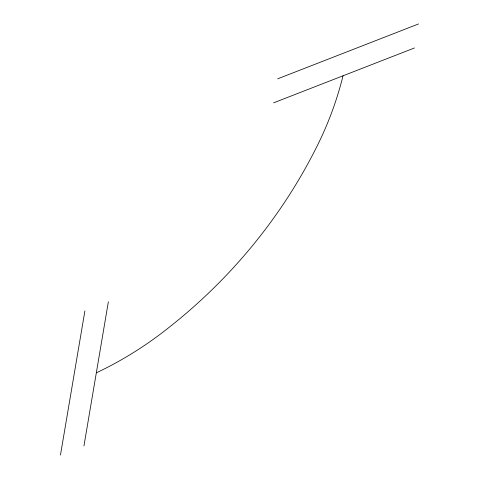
<?xml version="1.0" encoding="UTF-8"?>
<svg xmlns="http://www.w3.org/2000/svg" width="479" height="479" viewBox="0 0 479 479"><rect width="100%" height="100%" fill="white"/><g stroke="black" fill="none" stroke-linecap="round" stroke-linejoin="round"><path stroke-width="0.72" d="M60.468 455.05L84.891 310.955M83.945 445.907L108.362 301.806M277.694 78.819L418.532 23.95M273.623 102.835L414.461 47.966M343.03 75.796A352.604 337.731 -18.7 0 1 317.529 145.215A532.684 510.219 -18.7 0 1 161.13 333.522A352.604 337.731 -18.7 0 1 96.327 372.824"/></g></svg>
